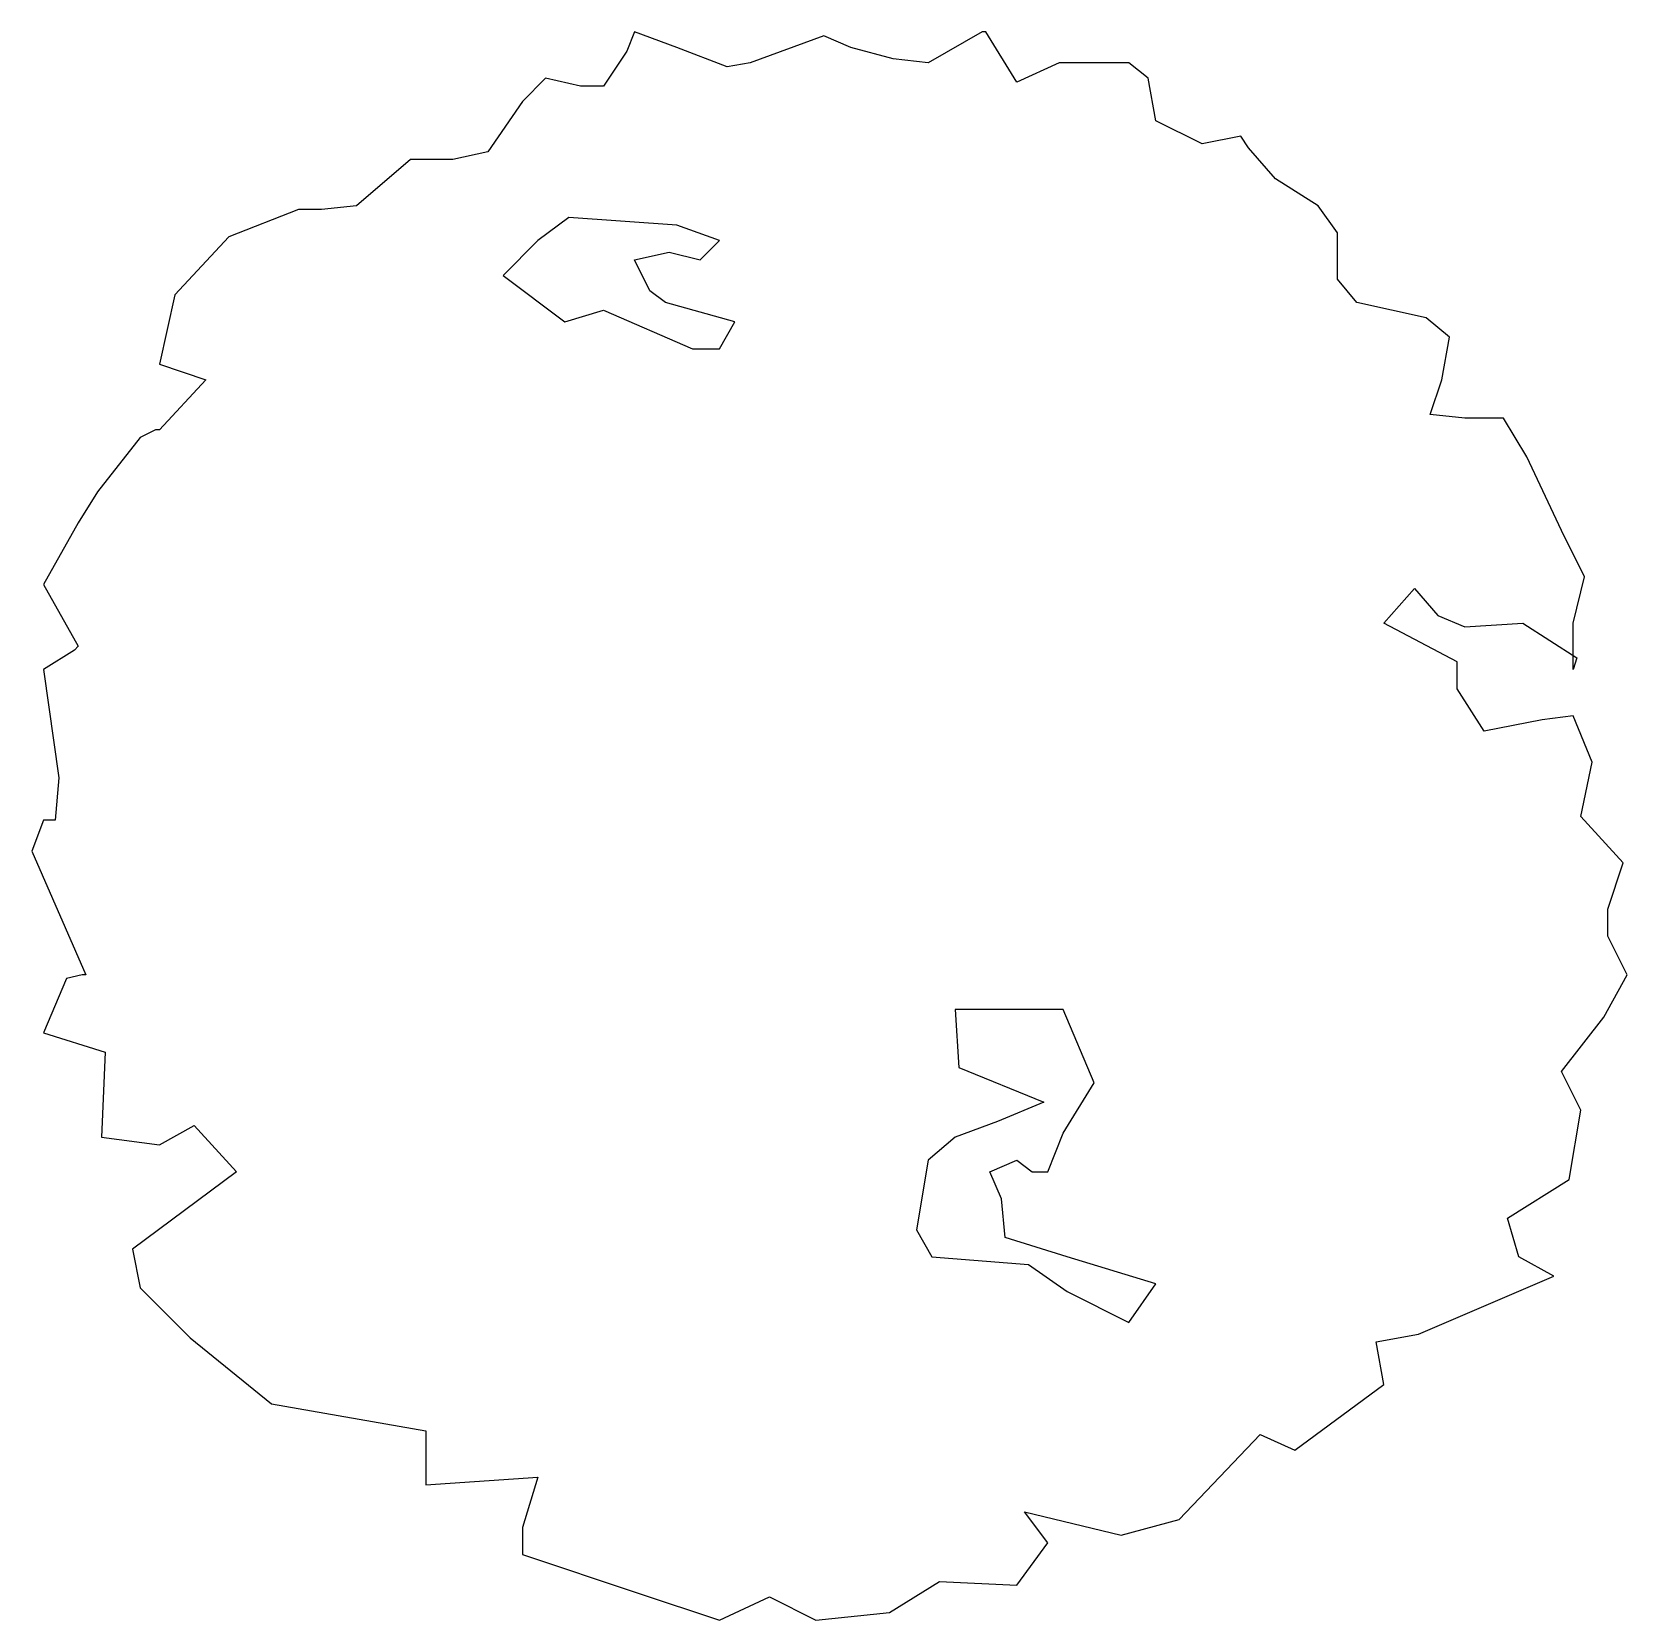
# Model space of a CAD drawing. Extents: x -7.36 to -1.32, y 4.86 to 10.86.
import ezdxf

# ---------------------------------------------------------------- set-up
doc = ezdxf.new("R2010")
doc.units = 0
doc.layers.get('0').update_dxf_attribs({"linetype": 'CONTINUOUS'})

msp = doc.modelspace()

# ---------------------------------------------------------------- linework, layer by layer
for points in [[(-3.6325, 4.9868), (-3.5156, 5.1476), (-3.6033, 5.2645), (-3.238, 5.1768), (-3.0188, 5.2353), (-2.7119, 5.5569), (-2.5803, 5.4984), (-2.2442, 5.7469), (-2.2735, 5.9077), (-2.1127, 5.9369), (-1.6012, 6.1561), (-1.7328, 6.2292), (-1.7766, 6.3754), (-1.5428, 6.5216), (-1.4989, 6.7847), (-1.572, 6.9308), (-1.4113, 7.1355), (-1.3236, 7.2963), (-1.3966, 7.4424), (-1.3966, 7.5447), (-1.3382, 7.7201), (-1.4989, 7.8955), (-1.4551, 8.1002), (-1.5282, 8.2756), (-1.6451, 8.261), (-1.8643, 8.2171), (-1.9666, 8.3779), (-1.9666, 8.4802), (-2.2442, 8.6264), (-2.1273, 8.7579), (-2.0396, 8.6556), (-1.9373, 8.6118), (-1.7181, 8.6264), (-1.5135, 8.4948), (-1.5282, 8.451), (-1.5282, 8.6264), (-1.4843, 8.8018), (-1.572, 8.9772), (-1.7035, 9.2549), (-1.7912, 9.4011), (-1.9373, 9.4011), (-2.0689, 9.4157), (-2.025, 9.5472), (-1.9958, 9.708), (-2.0835, 9.7811), (-2.3465, 9.8396), (-2.4196, 9.9273), (-2.4196, 10.1027), (-2.4927, 10.205), (-2.6534, 10.3073), (-2.7557, 10.4243), (-2.7849, 10.4681), (-2.9311, 10.4389), (-3.1064, 10.5266), (-3.1357, 10.6874), (-3.2087, 10.7458), (-3.4718, 10.7458), (-3.6325, 10.6727), (-3.7494, 10.8628), (-3.764, 10.8628), (-3.9686, 10.7458), (-4.1002, 10.7604), (-4.2609, 10.8043), (-4.3632, 10.8481), (-4.6409, 10.7458), (-4.7285, 10.7312), (-4.9185, 10.8043), (-5.0793, 10.8628), (-5.1085, 10.7897), (-5.1962, 10.6581), (-5.2839, 10.6581), (-5.4154, 10.6874), (-5.5031, 10.5997), (-5.6346, 10.4096), (-5.7661, 10.3804), (-5.9269, 10.3804), (-6.1315, 10.205), (-6.263, 10.1904), (-6.3507, 10.1904), (-6.6137, 10.0881), (-6.8183, 9.8688), (-6.8768, 9.6057), (-6.7014, 9.5472), (-6.8768, 9.3572), (-6.8914, 9.3572), (-6.9498, 9.328), (-7.1106, 9.1234), (-7.1836, 9.0064), (-7.3152, 8.7726), (-7.1836, 8.5387), (-7.1983, 8.5241), (-7.3152, 8.451), (-7.2567, 8.0417), (-7.2713, 7.8809), (-7.3152, 7.8809), (-7.359, 7.764), (-7.1544, 7.2963), (-7.169, 7.2963), (-7.2275, 7.2816), (-7.3152, 7.077), (-7.0813, 7.0039), (-7.096, 6.6824), (-6.8768, 6.6531), (-6.7452, 6.7262), (-6.5845, 6.5508), (-6.979, 6.2585), (-6.9498, 6.1123), (-6.7598, 5.9223), (-6.453, 5.6738), (-5.8684, 5.5715), (-5.8684, 5.3668), (-5.4446, 5.3961), (-5.5031, 5.2061), (-5.5031, 5.1037), (-5.0647, 4.9576), (-4.7578, 4.8552), (-4.5678, 4.9429), (-4.3924, 4.8552), (-4.1148, 4.8845), (-3.9248, 5.0014)], [(-4.7578, 9.6642), (-4.6993, 9.7665), (-4.9624, 9.8396), (-5.0208, 9.8834), (-5.0793, 10.0004), (-4.9478, 10.0296), (-4.8308, 10.0004), (-4.7578, 10.0735), (-4.9185, 10.1319), (-5.3277, 10.1612), (-5.4446, 10.0735), (-5.5761, 9.9419), (-5.3423, 9.7665), (-5.1962, 9.8104), (-4.8601, 9.6642)], [(-3.691, 6.4485), (-3.7348, 6.5508), (-3.6325, 6.5946), (-3.5741, 6.5508), (-3.5156, 6.5508), (-3.4572, 6.697), (-3.3403, 6.887), (-3.4572, 7.1647), (-3.8663, 7.1647), (-3.8517, 6.9455), (-3.5302, 6.8139), (-3.7056, 6.7408), (-3.8663, 6.6824), (-3.9686, 6.5946), (-4.0125, 6.3315), (-3.954, 6.2292), (-3.5887, 6.2), (-3.4425, 6.0977), (-3.2087, 5.9807), (-3.1064, 6.1269), (-3.4425, 6.2292), (-3.6764, 6.3023)]]:
    msp.add_lwpolyline(points, close=True)

doc.saveas('drawing.dxf')
